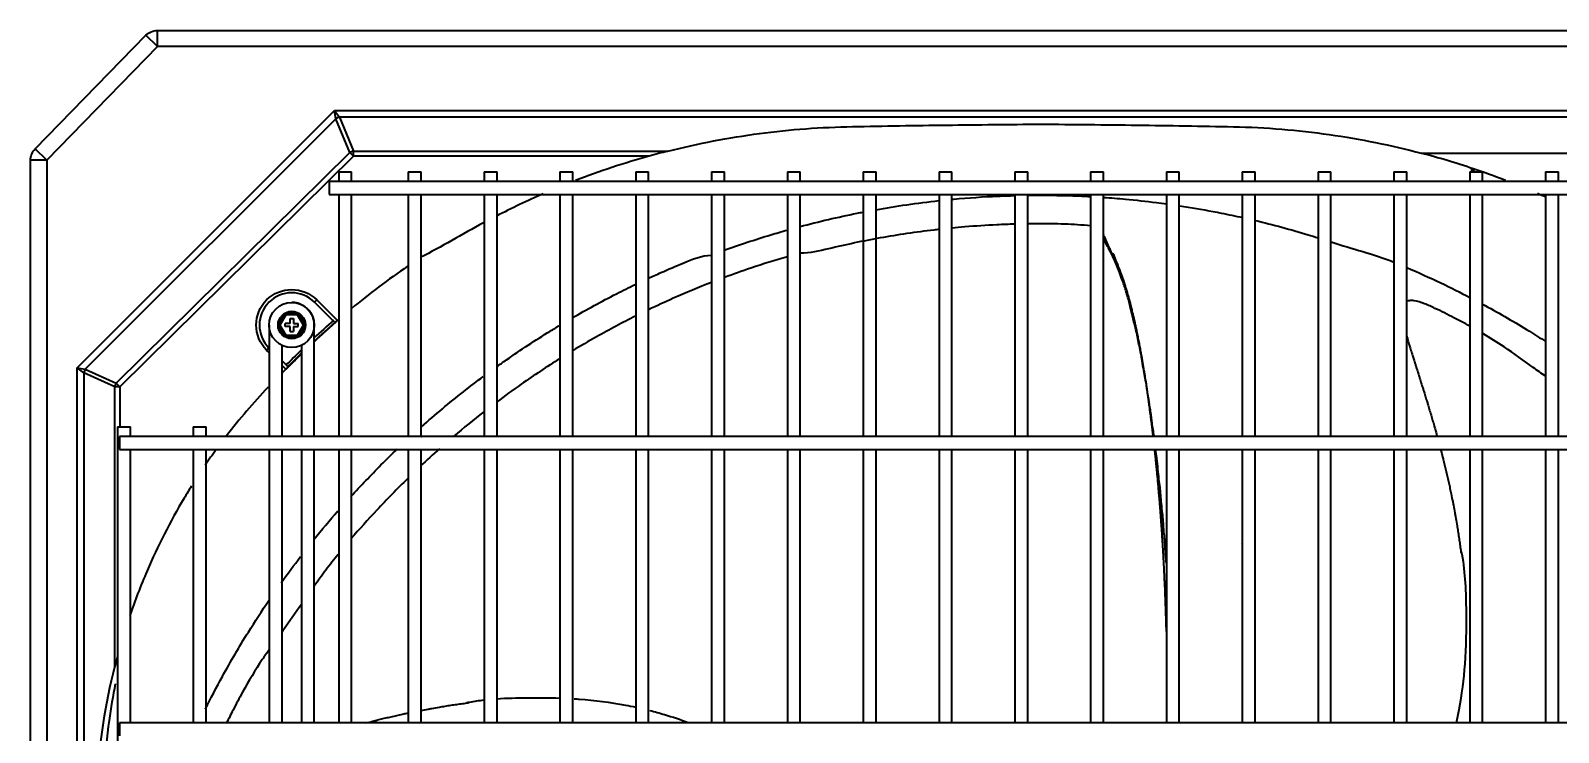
# Model space of a CAD drawing. Extents: x 58467 to 79089, y -33726 to -17391.
# Drawn here: x 72275.3 to 72322.65, y -19275.66 to -19253.9 of the extents above; entities that cross this region are included whole.
import ezdxf

# ---------------------------------------------------------------- set-up
doc = ezdxf.new("R2010")
doc.units = 0
doc.header["$LTSCALE"] = 100
doc.layers.add('+ENTE-ST-DOSEME USTU KONDDRENAJ', color=110, linetype='DOSEMEUSTUKONDENSDRENAJ_LINE', lineweight=40)
doc.linetypes.add('DOSEMEUSTUKONDENSDRENAJ_LINE', pattern='A,300,-40,["CD",Standard,S=15,R=0,X=-35,Y=-7.5],0', length=340)

# ---------------------------------------------------------------- blocks, each defined once
blk = doc.blocks.new('2 KAT SOL')
at = {"color": 3}
for p, q in [((54063.248, -31958.651, -3.539), (54066.679, -31955.13, -3.539)), ((54067.032, -31955.483, -3.539), (54066.679, -31955.13, -3.539)), ((54067.032, -31954.983, -3.539), (54183.081, -31954.983, -3.539)), ((54067.032, -31955.483, -3.539), (54067.032, -31954.983, -3.539)), ((54067.032, -31955.483, -3.539), (54063.601, -31959.004, -3.539)), ((54183.081, -31955.483, -3.539), (54067.032, -31955.483, -3.539)), ((54064.542, -31965.44, -3.539), (54072.523, -31957.462, -3.539)), ((54072.523, -31957.462, -3.539), (54177.681, -31957.462, -3.539)), ((54072.565, -31957.72, -3.539), (54072.523, -31957.462, -3.539)), ((54072.523, -31957.462, -3.539), (54072.675, -31957.674, -3.539)), ((54072.675, -31957.674, -3.539), (54073.109, -31958.722, -3.539)), ((54177.529, -31957.674, -3.539), (54072.675, -31957.674, -3.539)), ((54072.565, -31957.72, -3.539), (54064.799, -31965.482, -3.539)), ((54072.999, -31958.767, -3.539), (54072.565, -31957.72, -3.539)), ((54063.601, -31959.004, -3.539), (54063.248, -31958.651, -3.539)), ((54063.101, -32027.009, -3.539), (54063.101, -31959.004, -3.539)), ((54063.601, -31959.004, -3.539), (54063.101, -31959.004, -3.539)), ((54063.601, -31959.004, -3.539), (54063.601, -32027.009, -3.539)), ((54065.756, -31965.916, -3.539), (54072.999, -31958.767, -3.539)), ((54073.109, -31958.877, -3.539), (54065.866, -31966.026, -3.539)), ((54073.109, -31958.877, -3.539), (54072.999, -31958.767, -3.539)), ((54073.109, -31958.722, -3.539), (54082.856, -31958.722, -3.539)), ((54073.109, -31958.877, -3.539), (54073.109, -31958.722, -3.539)), ((54082.271, -31958.877, -3.539), (54073.109, -31958.877, -3.539)), ((54106.206, -31958.786, -3.539), (54114.576, -31958.786, -3.539)), ((54072.653, -31959.366, -3.539), (54072.653, -31959.666, -3.539)), ((54072.653, -31959.366, -3.539), (54073.053, -31959.366, -3.539)), ((54073.053, -31959.666, -3.539), (54073.053, -31959.366, -3.539)), ((54074.809, -31959.366, -3.539), (54074.809, -31959.666, -3.539)), ((54074.809, -31959.366, -3.539), (54075.209, -31959.366, -3.539)), ((54075.209, -31959.666, -3.539), (54075.209, -31959.366, -3.539)), ((54077.159, -31959.366, -3.539), (54077.159, -31959.666, -3.539)), ((54077.159, -31959.366, -3.539), (54077.559, -31959.366, -3.539)), ((54077.559, -31959.666, -3.539), (54077.559, -31959.366, -3.539)), ((54079.508, -31959.366, -3.539), (54079.508, -31959.666, -3.539)), ((54079.508, -31959.366, -3.539), (54079.908, -31959.366, -3.539)), ((54079.908, -31959.666, -3.539), (54079.908, -31959.366, -3.539)), ((54081.858, -31959.366, -3.539), (54081.858, -31959.666, -3.539)), ((54081.858, -31959.366, -3.539), (54082.258, -31959.366, -3.539)), ((54082.258, -31959.666, -3.539), (54082.258, -31959.366, -3.539)), ((54084.208, -31959.366, -3.539), (54084.208, -31959.666, -3.539)), ((54084.208, -31959.366, -3.539), (54084.608, -31959.366, -3.539)), ((54084.608, -31959.666, -3.539), (54084.608, -31959.366, -3.539)), ((54086.557, -31959.366, -3.539), (54086.557, -31959.666, -3.539)), ((54086.557, -31959.366, -3.539), (54086.957, -31959.366, -3.539)), ((54086.957, -31959.666, -3.539), (54086.957, -31959.366, -3.539)), ((54088.907, -31959.366, -3.539), (54088.907, -31959.666, -3.539)), ((54088.907, -31959.366, -3.539), (54089.307, -31959.366, -3.539)), ((54089.307, -31959.666, -3.539), (54089.307, -31959.366, -3.539)), ((54091.257, -31959.366, -3.539), (54091.257, -31959.666, -3.539)), ((54091.257, -31959.366, -3.539), (54091.657, -31959.366, -3.539)), ((54091.657, -31959.666, -3.539), (54091.657, -31959.366, -3.539)), ((54093.606, -31959.366, -3.539), (54093.606, -31959.666, -3.539)), ((54093.606, -31959.366, -3.539), (54094.006, -31959.366, -3.539)), ((54094.006, -31959.666, -3.539), (54094.006, -31959.366, -3.539)), ((54095.956, -31959.366, -3.539), (54095.956, -31959.666, -3.539)), ((54095.956, -31959.366, -3.539), (54096.356, -31959.366, -3.539)), ((54096.356, -31959.666, -3.539), (54096.356, -31959.366, -3.539)), ((54098.305, -31959.366, -3.539), (54098.305, -31959.666, -3.539)), ((54098.305, -31959.366, -3.539), (54098.705, -31959.366, -3.539)), ((54098.705, -31959.666, -3.539), (54098.705, -31959.366, -3.539)), ((54100.655, -31959.366, -3.539), (54100.655, -31959.666, -3.539)), ((54100.655, -31959.366, -3.539), (54101.055, -31959.366, -3.539)), ((54101.055, -31959.666, -3.539), (54101.055, -31959.366, -3.539)), ((54103.006, -31959.366, -3.539), (54103.006, -31959.666, -3.539)), ((54103.006, -31959.366, -3.539), (54103.406, -31959.366, -3.539)), ((54103.406, -31959.666, -3.539), (54103.406, -31959.366, -3.539)), ((54105.355, -31959.366, -3.539), (54105.355, -31959.666, -3.539)), ((54105.355, -31959.366, -3.539), (54105.755, -31959.366, -3.539)), ((54105.755, -31959.666, -3.539), (54105.755, -31959.366, -3.539)), ((54107.705, -31959.366, -3.539), (54107.705, -31959.666, -3.539)), ((54107.705, -31959.366, -3.539), (54108.105, -31959.366, -3.539)), ((54108.105, -31959.666, -3.539), (54108.105, -31959.366, -3.539)), ((54110.055, -31959.366, -3.539), (54110.055, -31959.666, -3.539)), ((54110.055, -31959.366, -3.539), (54110.455, -31959.366, -3.539)), ((54110.455, -31959.666, -3.539), (54110.455, -31959.366, -3.539)), ((54177.808, -31959.666, -3.539), (54072.353, -31959.666, -3.539)), ((54072.353, -31959.666, -3.539), (54072.353, -31959.866, -3.539)), ((54072.353, -31959.866, -3.539), (54072.353, -31960.066, -3.539)), ((54072.353, -31960.066, -3.539), (54177.808, -31960.066, -3.539)), ((54072.653, -31960.066, -3.539), (54072.653, -31967.571, -3.539)), ((54073.053, -31967.571, -3.539), (54073.053, -31960.066, -3.539)), ((54074.809, -31960.066, -3.539), (54074.809, -31967.571, -3.539)), ((54075.209, -31967.571, -3.539), (54075.209, -31960.066, -3.539)), ((54077.159, -31960.066, -3.539), (54077.159, -31967.571, -3.539)), ((54077.559, -31967.571, -3.539), (54077.559, -31960.066, -3.539)), ((54079.508, -31960.066, -3.539), (54079.508, -31967.571, -3.539)), ((54079.908, -31967.571, -3.539), (54079.908, -31960.066, -3.539)), ((54081.858, -31960.066, -3.539), (54081.858, -31967.571, -3.539)), ((54082.258, -31967.571, -3.539), (54082.258, -31960.066, -3.539)), ((54084.208, -31960.066, -3.539), (54084.208, -31967.571, -3.539)), ((54084.608, -31967.571, -3.539), (54084.608, -31960.066, -3.539)), ((54086.557, -31960.066, -3.539), (54086.557, -31967.571, -3.539)), ((54086.957, -31967.571, -3.539), (54086.957, -31960.066, -3.539)), ((54088.907, -31960.066, -3.539), (54088.907, -31967.571, -3.539)), ((54089.307, -31967.571, -3.539), (54089.307, -31960.066, -3.539)), ((54091.257, -31960.066, -3.539), (54091.257, -31967.571, -3.539)), ((54091.657, -31967.571, -3.539), (54091.657, -31960.066, -3.539)), ((54093.606, -31960.066, -3.539), (54093.606, -31967.571, -3.539)), ((54094.006, -31967.571, -3.539), (54094.006, -31960.066, -3.539)), ((54095.956, -31960.066, -3.539), (54095.956, -31967.571, -3.539)), ((54096.356, -31967.571, -3.539), (54096.356, -31960.066, -3.539)), ((54098.305, -31960.066, -3.539), (54098.305, -31967.571, -3.539)), ((54098.705, -31967.571, -3.539), (54098.705, -31960.066, -3.539)), ((54100.655, -31960.066, -3.539), (54100.655, -31967.571, -3.539)), ((54101.055, -31967.571, -3.539), (54101.055, -31960.066, -3.539)), ((54103.006, -31960.066, -3.539), (54103.006, -31967.571, -3.539)), ((54103.406, -31967.571, -3.539), (54103.406, -31960.066, -3.539)), ((54105.355, -31960.066, -3.539), (54105.355, -31967.571, -3.539)), ((54105.755, -31967.571, -3.539), (54105.755, -31960.066, -3.539)), ((54107.705, -31960.066, -3.539), (54107.705, -31967.571, -3.539)), ((54108.105, -31967.571, -3.539), (54108.105, -31960.066, -3.539)), ((54110.055, -31960.066, -3.539), (54110.055, -31967.571, -3.539)), ((54110.455, -31967.571, -3.539), (54110.455, -31960.066, -3.539)), ((54071.973, -31963.335, -3.539), (54071.903, -31963.406, -3.539)), ((54071.973, -31963.335, -3.539), (54072.611, -31963.972, -3.539)), ((54070.771, -31964.113, -3.539), (54070.983, -31963.745, -3.539)), ((54071.012, -31963.795, -3.539), (54070.829, -31964.113, -3.539)), ((54070.983, -31963.745, -3.539), (54071.408, -31963.745, -3.539)), ((54070.983, -31963.745, -3.539), (54071.012, -31963.795, -3.539)), ((54071.379, -31963.795, -3.539), (54071.012, -31963.795, -3.539)), ((54071.379, -31963.795, -3.539), (54071.408, -31963.745, -3.539)), ((54071.563, -31964.113, -3.539), (54071.379, -31963.795, -3.539)), ((54071.408, -31963.745, -3.539), (54071.621, -31964.113, -3.539)), ((54072.535, -31964.038, -3.539), (54071.903, -31963.406, -3.539)), ((54070.496, -31964.115, -3.539), (54070.496, -31965.506, -3.539)), ((54070.983, -31964.481, -3.539), (54070.771, -31964.113, -3.539)), ((54070.771, -31964.113, -3.539), (54070.829, -31964.113, -3.539)), ((54070.829, -31964.113, -3.539), (54071.012, -31964.431, -3.539)), ((54071.146, -31964.063, -3.539), (54070.996, -31964.063, -3.539)), ((54070.996, -31964.163, -3.539), (54070.996, -31964.063, -3.539)), ((54071.146, -31964.163, -3.539), (54070.996, -31964.163, -3.539)), ((54071.146, -31963.913, -3.539), (54071.246, -31963.913, -3.539)), ((54071.146, -31964.063, -3.539), (54071.146, -31963.913, -3.539)), ((54071.146, -31964.313, -3.539), (54071.146, -31964.163, -3.539)), ((54071.146, -31964.313, -3.539), (54071.246, -31964.313, -3.539)), ((54071.246, -31963.913, -3.539), (54071.246, -31964.063, -3.539)), ((54071.246, -31964.063, -3.539), (54071.396, -31964.063, -3.539)), ((54071.246, -31964.163, -3.539), (54071.246, -31964.313, -3.539)), ((54071.246, -31964.163, -3.539), (54071.396, -31964.163, -3.539)), ((54071.379, -31964.431, -3.539), (54071.563, -31964.113, -3.539)), ((54071.396, -31964.163, -3.539), (54071.396, -31964.063, -3.539)), ((54071.621, -31964.113, -3.539), (54071.408, -31964.481, -3.539)), ((54071.563, -31964.113, -3.539), (54071.621, -31964.113, -3.539)), ((54071.895, -31965.506, -3.539), (54071.895, -31964.129, -3.539)), ((54070.896, -31965.506, -3.539), (54070.896, -31964.745, -3.539)), ((54070.983, -31964.481, -3.539), (54071.012, -31964.431, -3.539)), ((54071.408, -31964.481, -3.539), (54070.983, -31964.481, -3.539)), ((54071.012, -31964.431, -3.539), (54071.379, -31964.431, -3.539)), ((54071.379, -31964.431, -3.539), (54071.408, -31964.481, -3.539)), ((54071.496, -31964.745, -3.539), (54071.496, -31965.506, -3.539)), ((54070.418, -31964.891, -3.539), (54070.489, -31964.82, -3.539)), ((54070.496, -31964.968, -3.539), (54070.418, -31964.891, -3.539)), ((54070.489, -31964.82, -3.539), (54070.496, -31964.827, -3.539)), ((54070.896, -31965.227, -3.539), (54071.081, -31965.412, -3.539)), ((54071.496, -31965.283, -3.539), (54071.496, -31966.746, -3.539)), ((54071.895, -31966.746, -3.539), (54071.895, -31965.283, -3.539)), ((54064.542, -32014.495, -3.539), (54064.542, -31965.44, -3.539)), ((54064.542, -31965.44, -3.539), (54064.799, -31965.482, -3.539)), ((54064.754, -31965.592, -3.539), (54064.542, -31965.44, -3.539)), ((54065.711, -31966.026, -3.539), (54064.754, -31965.592, -3.539)), ((54064.754, -31965.592, -3.539), (54064.754, -32014.343, -3.539)), ((54064.799, -31965.482, -3.539), (54065.756, -31965.916, -3.539)), ((54070.496, -31965.506, -3.539), (54070.496, -31965.788, -3.539)), ((54071.011, -31965.484, -3.539), (54070.896, -31965.368, -3.539)), ((54070.896, -31965.788, -3.539), (54070.896, -31965.506, -3.539)), ((54065.711, -31974.706, -3.539), (54065.711, -31966.026, -3.539)), ((54065.866, -31966.026, -3.539), (54065.711, -31966.026, -3.539)), ((54065.866, -31966.026, -3.539), (54065.756, -31965.916, -3.539)), ((54065.866, -31966.026, -3.539), (54065.866, -31967.271, -3.539)), ((54070.496, -31965.788, -3.539), (54070.496, -31966.154, -3.539)), ((54070.496, -31965.788, -3.539), (54070.496, -31965.788, -3.539)), ((54070.496, -31966.154, -3.539), (54070.496, -31966.437, -3.539)), ((54070.896, -31966.154, -3.539), (54070.896, -31965.788, -3.539)), ((54070.896, -31965.788, -3.539), (54070.896, -31965.788, -3.539)), ((54070.896, -31965.788, -3.539), (54070.896, -31965.788, -3.539)), ((54070.896, -31966.437, -3.539), (54070.896, -31966.154, -3.539)), ((54070.496, -31966.437, -3.539), (54070.496, -31967.571, -3.539)), ((54070.896, -31967.571, -3.539), (54070.896, -31966.437, -3.539)), ((54071.496, -31966.437, -3.539), (54071.496, -31967.571, -3.539)), ((54071.895, -31967.571, -3.539), (54071.895, -31966.437, -3.539)), ((54065.797, -31967.271, -3.539), (54065.797, -32012.664, -3.539)), ((54065.797, -31967.271, -3.539), (54066.197, -31967.271, -3.539)), ((54184.216, -31967.571, -3.539), (54065.854, -31967.571, -3.539)), ((54065.854, -31967.571, -3.539), (54065.854, -31967.771, -3.539)), ((54066.197, -31967.571, -3.539), (54066.197, -31967.271, -3.539)), ((54068.146, -31967.271, -3.539), (54068.146, -31967.571, -3.539)), ((54068.146, -31967.271, -3.539), (54068.546, -31967.271, -3.539)), ((54068.546, -31967.571, -3.539), (54068.546, -31967.271, -3.539)), ((54075.209, -31967.564, -3.539), (54075.22, -31967.571, -3.539)), ((54065.854, -31967.771, -3.539), (54065.854, -31967.971, -3.539)), ((54065.854, -31967.971, -3.539), (54184.216, -31967.971, -3.539)), ((54066.197, -31976.45, -3.539), (54066.197, -31967.971, -3.539)), ((54068.146, -31967.971, -3.539), (54068.146, -31976.45, -3.539)), ((54068.546, -31976.45, -3.539), (54068.546, -31967.971, -3.539)), ((54070.496, -31967.971, -3.539), (54070.496, -31976.45, -3.539)), ((54070.896, -31976.45, -3.539), (54070.896, -31967.971, -3.539)), ((54071.496, -31967.971, -3.539), (54071.495, -31976.449, -3.539)), ((54071.895, -31976.449, -3.539), (54071.895, -31967.971, -3.539)), ((54072.653, -31967.971, -3.539), (54072.653, -31976.45, -3.539)), ((54073.053, -31976.45, -3.539), (54073.053, -31967.971, -3.539)), ((54074.809, -31967.971, -3.539), (54074.809, -31976.45, -3.539)), ((54075.209, -31976.45, -3.539), (54075.209, -31967.971, -3.539)), ((54077.159, -31967.971, -3.539), (54077.159, -31976.45, -3.539)), ((54077.559, -31976.45, -3.539), (54077.559, -31967.971, -3.539)), ((54079.508, -31967.971, -3.539), (54079.508, -31976.45, -3.539)), ((54079.908, -31976.45, -3.539), (54079.908, -31967.971, -3.539)), ((54081.858, -31967.971, -3.539), (54081.858, -31976.45, -3.539)), ((54082.258, -31976.45, -3.539), (54082.258, -31967.971, -3.539)), ((54084.208, -31967.971, -3.539), (54084.208, -31976.45, -3.539)), ((54084.608, -31976.45, -3.539), (54084.608, -31967.971, -3.539)), ((54086.557, -31967.971, -3.539), (54086.557, -31976.45, -3.539)), ((54086.957, -31976.45, -3.539), (54086.957, -31967.971, -3.539)), ((54088.907, -31967.971, -3.539), (54088.907, -31976.45, -3.539)), ((54089.307, -31976.45, -3.539), (54089.307, -31967.971, -3.539)), ((54091.257, -31967.971, -3.539), (54091.257, -31976.45, -3.539)), ((54091.657, -31976.45, -3.539), (54091.657, -31967.971, -3.539)), ((54093.606, -31967.971, -3.539), (54093.606, -31976.45, -3.539)), ((54094.006, -31976.45, -3.539), (54094.006, -31967.971, -3.539)), ((54095.956, -31967.971, -3.539), (54095.956, -31976.45, -3.539)), ((54096.356, -31976.45, -3.539), (54096.356, -31967.971, -3.539)), ((54098.305, -31967.971, -3.539), (54098.305, -31976.45, -3.539)), ((54098.705, -31976.45, -3.539), (54098.705, -31967.971, -3.539)), ((54100.655, -31967.971, -3.539), (54100.655, -31976.45, -3.539)), ((54101.055, -31976.45, -3.539), (54101.055, -31967.971, -3.539)), ((54103.006, -31967.971, -3.539), (54103.006, -31976.45, -3.539)), ((54103.406, -31976.45, -3.539), (54103.406, -31967.971, -3.539)), ((54105.355, -31967.971, -3.539), (54105.355, -31976.45, -3.539)), ((54105.755, -31976.45, -3.539), (54105.755, -31967.971, -3.539)), ((54107.705, -31967.971, -3.539), (54107.705, -31976.45, -3.539)), ((54108.105, -31976.45, -3.539), (54108.105, -31967.971, -3.539)), ((54110.055, -31967.971, -3.539), (54110.055, -31976.45, -3.539)), ((54110.455, -31976.45, -3.539), (54110.455, -31967.971, -3.539)), ((54100.655, -31970.882, -3.539), (54100.643, -31970.903, -3.539)), ((54184.216, -31976.45, -3.539), (54065.854, -31976.45, -3.539)), ((54065.854, -31976.45, -3.539), (54065.854, -31976.65, -3.539)), ((54065.854, -31976.65, -3.539), (54065.854, -31976.849, -3.539))]:
    blk.add_line(p, q, dxfattribs=at)
for radius in [0.7, 0.425, 0.425]:
    blk.add_circle((54071.196, -31964.113, -3.539), radius, dxfattribs=at)
at = {"color": 3, "extrusion": (0, 0, -1)}
for centre, radius, start, end in [((-54067.032, -31955.483, 3.539), 0.5, 45, 90), ((-54063.601, -31959.004, 3.539), 0.5, 0, 45), ((-54071.196, -31964.113, 3.539), 1.1, 315, 135)]:
    blk.add_arc(centre, radius, start, end, dxfattribs=at)
at = {"color": 3}
blk.add_arc((54071.196, -31964.113, -3.539), 1, 45, 225, dxfattribs=at)
for centre, major_axis in [((54072.675, -31957.83, -3.539), (0.203, 0.084)), ((54073.109, -31958.877, -3.539), (0.203, 0.084)), ((54064.909, -31965.592, -3.539), (0.084, 0.203)), ((54065.866, -31966.026, -3.539), (0.084, 0.203))]:
    blk.add_ellipse(centre, major_axis=major_axis, ratio=0.678598, start_param=1.296782, end_param=1.844811, dxfattribs=at)
for points, knots in [([(54082.856, -31958.722, -3.539), (54083.793, -31958.485, -3.539), (54084.738, -31958.303, -3.539), (54086.169, -31958.112, -3.539), (54086.648, -31958.062, -3.539), (54087.61, -31957.991, -3.539), (54088.094, -31957.972, -3.539), (54089.548, -31957.939, -3.539), (54090.52, -31957.927, -3.539), (54092.462, -31957.902, -3.539), (54093.434, -31957.893, -3.539), (54094.406, -31957.887, -3.539)], [0, 0, 0, 0, 0.25, 0.25, 0.375, 0.375, 0.5, 0.5, 0.75, 0.75, 1, 1, 1, 1]), ([(54094.406, -31957.887, -3.539), (54095.403, -31957.893, -3.539), (54096.4, -31957.903, -3.539), (54097.896, -31957.922, -3.539), (54098.394, -31957.929, -3.539), (54099.391, -31957.946, -3.539), (54099.889, -31957.953, -3.539), (54100.886, -31957.977, -3.539), (54101.385, -31958.001, -3.539), (54102.375, -31958.082, -3.539), (54102.864, -31958.138, -3.539), (54104.319, -31958.346, -3.539), (54105.271, -31958.54, -3.539), (54106.206, -31958.786, -3.539)], [0, 0, 0, 0, 0.25, 0.25, 0.375, 0.375, 0.5, 0.5, 0.625, 0.625, 0.75, 0.75, 1, 1, 1, 1]), ([(54089.303, -31960.537, -3.539), (54089.619, -31960.48, -3.539), (54090.269, -31960.375, -3.539), (54090.921, -31960.293, -3.539), (54091.255, -31960.257, -3.539)], [0, 0, 0, 0, 0.489245, 1, 1, 1, 1]), ([(54091.656, -31960.216, -3.539), (54091.676, -31960.214, -3.539), (54092.153, -31960.169, -3.539), (54092.803, -31960.123, -3.539), (54093.434, -31960.104, -3.539), (54093.606, -31960.1, -3.539)], [0, 0, 0, 0, 0.030504, 0.735974, 1, 1, 1, 1]), ([(54094.376, -31960.087, -3.539), (54094.66, -31960.09, -3.539), (54095.187, -31960.094, -3.539), (54095.714, -31960.117, -3.539), (54095.958, -31960.131, -3.539)], [0, 0, 0, 0, 0.537477, 1, 1, 1, 1]), ([(54096.358, -31960.156, -3.539), (54096.584, -31960.171, -3.539), (54097.13, -31960.215, -3.539), (54097.781, -31960.286, -3.539), (54098.205, -31960.342, -3.539), (54098.31, -31960.357, -3.539)], [0, 0, 0, 0, 0.346789, 0.837259, 1, 1, 1, 1]), ([(54098.711, -31960.415, -3.539), (54098.802, -31960.429, -3.539), (54099.234, -31960.496, -3.539), (54099.885, -31960.614, -3.539), (54100.442, -31960.731, -3.539), (54100.661, -31960.78, -3.539)], [0, 0, 0, 0, 0.138987, 0.661876, 1, 1, 1, 1]), ([(54086.949, -31961.059, -3.539), (54087.534, -31960.904, -3.539), (54088.186, -31960.752, -3.539), (54088.842, -31960.623, -3.539), (54088.905, -31960.611, -3.539)], [0, 0, 0, 0, 0.904429, 1, 1, 1, 1]), ([(54093.604, -31960.986, -3.539), (54093.42, -31960.991, -3.539), (54092.901, -31961.01, -3.539), (54092.253, -31961.053, -3.539), (54091.789, -31961.095, -3.539), (54091.656, -31961.108, -3.539)], [0, 0, 0, 0, 0.282463, 0.794994, 1, 1, 1, 1]), ([(54095.955, -31961.039, -3.539), (54095.687, -31961.014, -3.539), (54095.13, -31960.976, -3.539), (54094.484, -31960.973, -3.539), (54094.102, -31960.977, -3.539), (54094.005, -31960.978, -3.539)], [0, 0, 0, 0, 0.406262, 0.849224, 1, 1, 1, 1]), ([(54101.063, -31960.873, -3.539), (54101.611, -31961.003, -3.539), (54102.261, -31961.178, -3.539), (54102.905, -31961.376, -3.539), (54103.009, -31961.408, -3.539)], [0, 0, 0, 0, 0.838104, 1, 1, 1, 1]), ([(54084.596, -31961.795, -3.539), (54085.073, -31961.623, -3.539), (54085.723, -31961.408, -3.539), (54086.38, -31961.217, -3.539), (54086.551, -31961.169, -3.539)], [0, 0, 0, 0, 0.74118, 1, 1, 1, 1]), ([(54091.256, -31961.149, -3.539), (54091.203, -31961.155, -3.539), (54090.595, -31961.225, -3.539), (54089.456, -31961.394, -3.539), (54088.077, -31961.682, -3.539), (54087.251, -31961.895, -3.539), (54086.958, -31961.881, -3.539)], [0, 0, 0, 0, 0.037241, 0.424432, 0.796492, 1, 1, 1, 1]), ([(54097.924, -31967.572, -3.539), (54097.922, -31967.553, -3.539), (54097.901, -31967.393, -3.539), (54097.861, -31967.19, -3.539), (54097.834, -31966.927, -3.539), (54097.801, -31966.677, -3.539), (54097.755, -31966.414, -3.539), (54097.72, -31966.191, -3.539), (54097.694, -31966.005, -3.539), (54097.668, -31965.838, -3.539), (54097.62, -31965.635, -3.539), (54097.586, -31965.423, -3.539), (54097.557, -31965.228, -3.539), (54097.523, -31965.029, -3.539), (54097.461, -31964.74, -3.539), (54097.417, -31964.507, -3.539), (54097.34, -31964.157, -3.539), (54097.276, -31963.952, -3.539), (54097.225, -31963.716, -3.539), (54097.186, -31963.535, -3.539), (54097.139, -31963.353, -3.539), (54097.095, -31963.207, -3.539), (54097.067, -31963.111, -3.539), (54097.04, -31963.021, -3.539), (54096.999, -31962.898, -3.539), (54096.939, -31962.717, -3.539), (54096.818, -31962.377, -3.539), (54096.666, -31962.003, -3.539), (54096.51, -31961.739, -3.539), (54096.421, -31961.56, -3.539), (54096.373, -31961.461, -3.539), (54096.358, -31961.422, -3.539), (54096.355, -31961.413, -3.539)], [0, 0, 0, 0, 0.008371, 0.069424, 0.094367, 0.121283, 0.179384, 0.232883, 0.253705, 0.270958, 0.305551, 0.345961, 0.367488, 0.389621, 0.435291, 0.515912, 0.532189, 0.589294, 0.613481, 0.639638, 0.667776, 0.697453, 0.714276, 0.72148, 0.744733, 0.767084, 0.80554, 0.900316, 0.940461, 0.976172, 0.994503, 1, 1, 1, 1]), ([(54097.898, -31967.571, -3.539), (54097.895, -31967.541, -3.539), (54097.884, -31967.45, -3.539), (54097.869, -31967.33, -3.539), (54097.851, -31967.178, -3.539), (54097.834, -31967.042, -3.539), (54097.814, -31966.889, -3.539), (54097.796, -31966.752, -3.539), (54097.778, -31966.618, -3.539), (54097.758, -31966.47, -3.539), (54097.739, -31966.338, -3.539), (54097.718, -31966.192, -3.539), (54097.701, -31966.076, -3.539), (54097.679, -31965.932, -3.539), (54097.659, -31965.802, -3.539), (54097.637, -31965.658, -3.539), (54097.616, -31965.529, -3.539), (54097.594, -31965.4, -3.539), (54097.573, -31965.27, -3.539), (54097.55, -31965.141, -3.539), (54097.53, -31965.028, -3.539), (54097.507, -31964.902, -3.539), (54097.487, -31964.791, -3.539), (54097.461, -31964.655, -3.539), (54097.439, -31964.546, -3.539), (54097.412, -31964.41, -3.539), (54097.39, -31964.303, -3.539), (54097.365, -31964.183, -3.539), (54097.341, -31964.076, -3.539), (54097.315, -31963.957, -3.539), (54097.287, -31963.839, -3.539), (54097.262, -31963.733, -3.539), (54097.236, -31963.628, -3.539), (54097.21, -31963.524, -3.539), (54097.183, -31963.421, -3.539), (54097.156, -31963.32, -3.539), (54097.128, -31963.219, -3.539), (54097.099, -31963.121, -3.539), (54097.071, -31963.025, -3.539), (54097.041, -31962.927, -3.539), (54097.01, -31962.831, -3.539), (54096.982, -31962.747, -3.539), (54096.955, -31962.665, -3.539), (54096.922, -31962.572, -3.539), (54096.889, -31962.48, -3.539), (54096.86, -31962.401, -3.539), (54096.83, -31962.323, -3.539), (54096.8, -31962.247, -3.539), (54096.766, -31962.161, -3.539), (54096.736, -31962.086, -3.539), (54096.706, -31962.014, -3.539), (54096.681, -31961.953, -3.539), (54096.655, -31961.893, -3.539), (54096.626, -31961.919, -3.539), (54096.598, -31961.852, -3.539), (54096.57, -31961.787, -3.539), (54096.547, -31961.735, -3.539), (54096.523, -31961.68, -3.539), (54096.503, -31961.634, -3.539), (54096.48, -31961.581, -3.539), (54096.462, -31961.54, -3.539), (54096.442, -31961.492, -3.539), (54096.423, -31961.451, -3.539), (54096.408, -31961.416, -3.539), (54096.392, -31961.378, -3.539), (54096.385, -31961.363, -3.539), (54096.383, -31961.358, -3.539)], [0, 0, 0, 0, 0.011806, 0.035618, 0.047525, 0.071337, 0.089197, 0.107056, 0.124916, 0.142775, 0.166588, 0.178494, 0.202307, 0.214213, 0.238026, 0.255886, 0.273745, 0.291605, 0.309464, 0.327324, 0.345183, 0.357089, 0.380902, 0.392808, 0.416621, 0.428527, 0.45234, 0.464246, 0.482106, 0.499965, 0.517825, 0.535684, 0.547591, 0.56545, 0.58331, 0.595216, 0.613075, 0.630935, 0.642841, 0.660701, 0.67856, 0.690467, 0.702373, 0.720232, 0.738092, 0.749998, 0.761905, 0.779764, 0.79167, 0.80953, 0.821436, 0.833343, 0.845249, 0.857155, 0.875015, 0.886921, 0.898827, 0.910734, 0.92264, 0.934546, 0.946453, 0.958359, 0.970265, 0.982172, 0.994078, 1, 1, 1, 1]), ([(54082.244, -31962.667, -3.539), (54082.375, -31962.606, -3.539), (54082.735, -31962.443, -3.539), (54083.383, -31962.164, -3.539), (54083.906, -31961.958, -3.539), (54084.197, -31961.942, -3.539)], [0, 0, 0, 0, 0.204884, 0.559596, 1, 1, 1, 1]), ([(54074.801, -31962.279, -3.539), (54074.797, -31962.282, -3.539), (54074.793, -31962.285, -3.539), (54074.186, -31962.703, -3.539), (54073.603, -31963.143, -3.539), (54073.039, -31963.61, -3.539)], [0, 0, 0, 0, 0.006395, 0.006395, 1, 1, 1, 1]), ([(54086.558, -31961.994, -3.539), (54086.181, -31962.104, -3.539), (54085.531, -31962.307, -3.539), (54084.88, -31962.538, -3.539), (54084.607, -31962.64, -3.539)], [0, 0, 0, 0, 0.58019, 1, 1, 1, 1]), ([(54105.761, -31962.333, -3.539), (54106.113, -31962.484, -3.539), (54106.768, -31962.781, -3.539), (54107.412, -31963.102, -3.539), (54107.711, -31963.257, -3.539)], [0, 0, 0, 0, 0.53182, 1, 1, 1, 1]), ([(54079.892, -31963.89, -3.539), (54080.117, -31963.76, -3.539), (54080.569, -31963.506, -3.539), (54081.22, -31963.162, -3.539), (54081.648, -31962.95, -3.539), (54081.844, -31962.856, -3.539)], [0, 0, 0, 0, 0.352089, 0.704456, 1, 1, 1, 1]), ([(54084.207, -31962.792, -3.539), (54083.812, -31962.946, -3.539), (54083.16, -31963.217, -3.539), (54082.51, -31963.516, -3.539), (54082.255, -31963.639, -3.539)], [0, 0, 0, 0, 0.605591, 1, 1, 1, 1]), ([(54107.706, -31964.146, -3.539), (54107.543, -31964.058, -3.539), (54107.188, -31963.872, -3.539), (54106.725, -31963.639, -3.539), (54106.313, -31963.449, -3.539), (54106.042, -31963.36, -3.539), (54105.849, -31963.352, -3.539), (54105.78, -31963.367, -3.539), (54105.754, -31963.377, -3.539)], [0, 0, 0, 0, 0.264162, 0.571071, 0.733206, 0.891725, 0.957075, 1, 1, 1, 1]), ([(54071.895, -31964.113, -3.539), (54071.895, -31964.051, -3.539), (54071.881, -31963.939, -3.539), (54071.805, -31963.744, -3.539), (54071.662, -31963.572, -3.539), (54071.475, -31963.462, -3.539), (54071.321, -31963.42, -3.539), (54071.234, -31963.413, -3.539), (54071.199, -31963.414, -3.539)], [0, 0, 0, 0, 0.164287, 0.313707, 0.566616, 0.76053, 0.902583, 1, 1, 1, 1]), ([(54081.854, -31963.836, -3.539), (54081.448, -31964.038, -3.539), (54080.795, -31964.385, -3.539), (54080.147, -31964.762, -3.539), (54079.902, -31964.911, -3.539)], [0, 0, 0, 0, 0.619127, 1, 1, 1, 1]), ([(54108.108, -31963.468, -3.539), (54108.134, -31963.482, -3.539), (54108.623, -31963.748, -3.539), (54109.279, -31964.128, -3.539), (54109.895, -31964.518, -3.539), (54110.064, -31964.627, -3.539)], [0, 0, 0, 0, 0.038243, 0.734735, 1, 1, 1, 1]), ([(54077.541, -31965.411, -3.539), (54077.643, -31965.338, -3.539), (54077.966, -31965.108, -3.539), (54078.517, -31964.735, -3.539), (54079.068, -31964.384, -3.539), (54079.394, -31964.186, -3.539), (54079.491, -31964.127, -3.539)], [0, 0, 0, 0, 0.160934, 0.509713, 0.854631, 1, 1, 1, 1]), ([(54105.75, -31964.448, -3.539), (54105.755, -31964.466, -3.539), (54105.771, -31964.521, -3.539), (54105.795, -31964.604, -3.539), (54105.826, -31964.711, -3.539), (54105.855, -31964.806, -3.539), (54105.884, -31964.903, -3.539), (54105.915, -31965.002, -3.539), (54105.951, -31965.117, -3.539), (54105.988, -31965.235, -3.539), (54106.021, -31965.34, -3.539), (54106.055, -31965.446, -3.539), (54106.094, -31965.569, -3.539), (54106.134, -31965.695, -3.539), (54106.173, -31965.818, -3.539), (54106.213, -31965.946, -3.539), (54106.254, -31966.076, -3.539), (54106.296, -31966.208, -3.539), (54106.337, -31966.343, -3.539), (54106.379, -31966.479, -3.539), (54106.421, -31966.617, -3.539), (54106.463, -31966.755, -3.539), (54106.509, -31966.911, -3.539), (54106.555, -31967.068, -3.539), (54106.596, -31967.209, -3.539), (54106.641, -31967.368, -3.539), (54106.673, -31967.483, -3.539), (54106.695, -31967.562, -3.539), (54106.697, -31967.57, -3.539)], [0, 0, 0, 0, 0.021221, 0.066801, 0.097188, 0.142768, 0.173155, 0.203541, 0.249122, 0.294702, 0.325088, 0.355475, 0.401055, 0.446635, 0.477022, 0.522602, 0.568182, 0.598569, 0.644149, 0.689729, 0.720116, 0.765696, 0.811276, 0.856856, 0.902436, 0.932823, 0.993597, 1, 1, 1, 1]), ([(54110.059, -31965.703, -3.539), (54109.93, -31965.612, -3.539), (54109.503, -31965.311, -3.539), (54108.872, -31964.839, -3.539), (54108.337, -31964.507, -3.539), (54108.111, -31964.375, -3.539)], [0, 0, 0, 0, 0.202389, 0.669659, 1, 1, 1, 1]), ([(54079.501, -31965.157, -3.539), (54079.101, -31965.408, -3.539), (54078.445, -31965.842, -3.539), (54077.799, -31966.31, -3.539), (54077.547, -31966.5, -3.539)], [0, 0, 0, 0, 0.605389, 1, 1, 1, 1]), ([(54075.187, -31967.294, -3.539), (54075.198, -31967.284, -3.539), (54075.421, -31967.086, -3.539), (54075.859, -31966.709, -3.539), (54076.498, -31966.191, -3.539), (54076.925, -31965.864, -3.539), (54077.132, -31965.71, -3.539)], [0, 0, 0, 0, 0.017533, 0.356451, 0.69177, 1, 1, 1, 1]), ([(54098.306, -31973.612, -3.539), (54098.305, -31973.593, -3.539), (54098.304, -31973.541, -3.539), (54098.301, -31973.421, -3.539), (54098.297, -31973.27, -3.539), (54098.292, -31973.104, -3.539), (54098.287, -31972.957, -3.539), (54098.282, -31972.809, -3.539), (54098.277, -31972.646, -3.539), (54098.271, -31972.498, -3.539), (54098.265, -31972.335, -3.539), (54098.258, -31972.186, -3.539), (54098.251, -31972.02, -3.539), (54098.244, -31971.869, -3.539), (54098.237, -31971.719, -3.539), (54098.228, -31971.553, -3.539), (54098.221, -31971.407, -3.539), (54098.212, -31971.245, -3.539), (54098.203, -31971.1, -3.539), (54098.194, -31970.939, -3.539), (54098.184, -31970.778, -3.539), (54098.174, -31970.632, -3.539), (54098.163, -31970.471, -3.539), (54098.153, -31970.324, -3.539), (54098.141, -31970.159, -3.539), (54098.131, -31970.013, -3.539), (54098.12, -31969.868, -3.539), (54098.107, -31969.709, -3.539), (54098.094, -31969.551, -3.539), (54098.081, -31969.394, -3.539), (54098.067, -31969.237, -3.539), (54098.055, -31969.095, -3.539), (54098.041, -31968.938, -3.539), (54098.027, -31968.797, -3.539), (54098.012, -31968.638, -3.539), (54097.998, -31968.495, -3.539), (54097.984, -31968.353, -3.539), (54097.968, -31968.197, -3.539), (54097.954, -31968.071, -3.539), (54097.945, -31967.991, -3.539), (54097.943, -31967.972, -3.539)], [0, 0, 0, 0, 0.009218, 0.026414, 0.060805, 0.086598, 0.112391, 0.138185, 0.163978, 0.198369, 0.215565, 0.249956, 0.275749, 0.301542, 0.327336, 0.353129, 0.38752, 0.404715, 0.439106, 0.4649, 0.490693, 0.525084, 0.54228, 0.576671, 0.602464, 0.628257, 0.65405, 0.679844, 0.714235, 0.740028, 0.765821, 0.800212, 0.817408, 0.851799, 0.877592, 0.903386, 0.929179, 0.954972, 0.989363, 1, 1, 1, 1]), ([(54098.305, -31971.496, -3.539), (54098.3, -31971.439, -3.539), (54098.286, -31971.292, -3.539), (54098.274, -31971.122, -3.539), (54098.267, -31970.948, -3.539), (54098.259, -31970.785, -3.539), (54098.231, -31970.574, -3.539), (54098.216, -31970.342, -3.539), (54098.203, -31970.124, -3.539), (54098.18, -31969.894, -3.539), (54098.151, -31969.655, -3.539), (54098.132, -31969.442, -3.539), (54098.12, -31969.262, -3.539), (54098.104, -31969.091, -3.539), (54098.068, -31968.874, -3.539), (54098.049, -31968.619, -3.539), (54098.026, -31968.391, -3.539), (54097.999, -31968.184, -3.539), (54097.98, -31968.052, -3.539), (54097.969, -31967.97, -3.539)], [0, 0, 0, 0, 0.05251, 0.142079, 0.177348, 0.206327, 0.265132, 0.339751, 0.382815, 0.429016, 0.527009, 0.615313, 0.649401, 0.678603, 0.742262, 0.822382, 0.868126, 0.917465, 1, 1, 1, 1]), ([(54106.805, -31967.971, -3.539), (54106.806, -31967.975, -3.539), (54106.826, -31968.052, -3.539), (54106.856, -31968.166, -3.539), (54106.898, -31968.334, -3.539), (54106.935, -31968.486, -3.539), (54106.977, -31968.658, -3.539), (54107.017, -31968.832, -3.539), (54107.056, -31969.005, -3.539), (54107.094, -31969.177, -3.539), (54107.135, -31969.37, -3.539), (54107.17, -31969.543, -3.539), (54107.208, -31969.736, -3.539), (54107.237, -31969.892, -3.539), (54107.272, -31970.086, -3.539), (54107.303, -31970.262, -3.539), (54107.335, -31970.459, -3.539), (54107.363, -31970.639, -3.539), (54107.389, -31970.82, -3.539), (54107.414, -31971.003, -3.539), (54107.43, -31971.124, -3.539), (54107.438, -31971.184, -3.539)], [0, 0, 0, 0, 0.003613, 0.076073, 0.112302, 0.166647, 0.220991, 0.275335, 0.32968, 0.384024, 0.438368, 0.510827, 0.547057, 0.619516, 0.655746, 0.728205, 0.782549, 0.836893, 0.891238, 0.945582, 1, 1, 1, 1]), ([(54074.79, -31968.871, -3.539), (54074.466, -31969.189, -3.539), (54073.87, -31969.799, -3.539), (54073.292, -31970.44, -3.539), (54073.031, -31970.746, -3.539)], [0, 0, 0, 0, 0.536431, 1, 1, 1, 1]), ([(54068.088, -31969.11, -3.539), (54068.011, -31969.233, -3.539), (54067.935, -31969.357, -3.539), (54067.432, -31970.203, -3.539), (54067.045, -31970.961, -3.539), (54066.516, -31972.192, -3.539), (54066.338, -31972.653, -3.539), (54066.178, -31973.122, -3.539)], [0, 0, 0, 0, 0.098577, 0.098577, 0.666537, 0.666537, 1, 1, 1, 1]), ([(54072.635, -31971.223, -3.539), (54072.505, -31971.385, -3.539), (54072.252, -31971.708, -3.539), (54072.009, -31972.042, -3.539), (54071.891, -31972.207, -3.539)], [0, 0, 0, 0, 0.50822, 1, 1, 1, 1]), ([(54107.444, -31971.132, -3.539), (54107.45, -31971.162, -3.539), (54107.568, -31971.775, -3.539), (54107.604, -31972.945, -3.539), (54107.586, -31974.558, -3.539), (54107.436, -31975.71, -3.539), (54107.312, -31976.317, -3.539), (54107.282, -31976.452, -3.539)], [0, 0, 0, 0, 0.017033, 0.353101, 0.655124, 0.923021, 1, 1, 1, 1]), ([(54068.52, -31976.02, -3.539), (54068.69, -31975.679, -3.539), (54069.112, -31974.871, -3.539), (54069.767, -31973.747, -3.539), (54070.269, -31972.974, -3.539), (54070.487, -31972.653, -3.539)], [0, 0, 0, 0, 0.29252, 0.701104, 1, 1, 1, 1]), ([(54071.495, -31972.772, -3.539), (54071.306, -31973.044, -3.539), (54071.108, -31973.329, -3.539), (54070.904, -31973.613, -3.539), (54070.896, -31973.624, -3.539)], [0, 0, 0, 0, 0.95904, 1, 1, 1, 1]), ([(54070.493, -31974.183, -3.539), (54070.421, -31974.283, -3.539), (54070.126, -31974.707, -3.539), (54069.754, -31975.33, -3.539), (54069.406, -31975.994, -3.539), (54069.244, -31976.312, -3.539), (54069.178, -31976.447, -3.539)], [0, 0, 0, 0, 0.141815, 0.593329, 0.830923, 1, 1, 1, 1]), ([(54064.966, -31988.984, -3.539), (54064.966, -31986.586, -3.539), (54065.009, -31984.19, -3.539), (54065.119, -31981.197, -3.539), (54065.144, -31980.599, -3.539), (54065.199, -31979.405, -3.539), (54065.135, -31978.807, -3.539), (54065.246, -31977.021, -3.539), (54065.425, -31975.852, -3.539), (54065.711, -31974.706, -3.539)], [0, 0, 0, 0, 0.5, 0.5, 0.625, 0.625, 0.75, 0.75, 1, 1, 1, 1]), ([(54065.727, -31975.239, -3.539), (54065.652, -31975.612, -3.539), (54065.588, -31975.989, -3.539), (54065.463, -31976.883, -3.539), (54065.412, -31977.403, -3.539), (54065.353, -31978.444, -3.539), (54065.337, -31978.965, -3.539), (54065.277, -31980.527, -3.539), (54065.243, -31981.569, -3.539), (54065.163, -31984.695, -3.539), (54065.135, -31986.779, -3.539), (54065.135, -31988.864, -3.539)], [0, 0, 0, 0, 0.084354, 0.084354, 0.19881, 0.19881, 0.313265, 0.313265, 0.542177, 0.542177, 1, 1, 1, 1]), ([(54077.553, -31975.699, -3.539), (54077.867, -31975.677, -3.539), (54078.52, -31975.664, -3.539), (54079.172, -31975.667, -3.539), (54079.509, -31975.678, -3.539)], [0, 0, 0, 0, 0.483114, 1, 1, 1, 1]), ([(54079.951, -31975.699, -3.539), (54080.005, -31975.702, -3.539), (54080.535, -31975.739, -3.539), (54081.174, -31975.822, -3.539), (54081.753, -31975.938, -3.539), (54081.86, -31975.961, -3.539)], [0, 0, 0, 0, 0.083564, 0.830141, 1, 1, 1, 1]), ([(54073.492, -31976.449, -3.539), (54073.56, -31976.431, -3.539), (54073.665, -31976.404, -3.539), (54073.827, -31976.363, -3.539), (54073.978, -31976.326, -3.539), (54074.151, -31976.285, -3.539), (54074.324, -31976.244, -3.539), (54074.497, -31976.205, -3.539), (54074.657, -31976.17, -3.539), (54074.76, -31976.148, -3.539), (54074.805, -31976.139, -3.539)], [0, 0, 0, 0, 0.15983, 0.246701, 0.377006, 0.507312, 0.637617, 0.767923, 0.898228, 1, 1, 1, 1]), ([(54075.206, -31976.058, -3.539), (54075.278, -31976.044, -3.539), (54075.389, -31976.023, -3.539), (54075.579, -31975.989, -3.539), (54075.754, -31975.959, -3.539), (54075.952, -31975.927, -3.539), (54076.131, -31975.899, -3.539), (54076.313, -31975.872, -3.539), (54076.495, -31975.847, -3.539), (54076.616, -31975.831, -3.539), (54076.677, -31975.824, -3.539)], [0, 0, 0, 0, 0.150864, 0.231719, 0.393427, 0.514709, 0.635991, 0.757272, 0.878554, 1, 1, 1, 1]), ([(54076.625, -31975.817, -3.539), (54076.654, -31975.811, -3.539), (54076.83, -31975.777, -3.539), (54077.006, -31975.752, -3.539), (54077.154, -31975.735, -3.539)], [0, 0, 0, 0, 0.168799, 1, 1, 1, 1]), ([(54082.295, -31976.062, -3.539), (54082.449, -31976.101, -3.539), (54082.85, -31976.211, -3.539), (54083.246, -31976.344, -3.539), (54083.488, -31976.436, -3.539)], [0, 0, 0, 0, 0.381371, 1, 1, 1, 1])]:
    blk.add_open_spline(points, degree=3, knots=knots, dxfattribs=at)
for points in [[(54082.271, -31958.877, -3.539), (54081.495, -31959.094, -3.539), (54080.734, -31959.347, -3.539), (54079.987, -31959.635, -3.539)], [(54082.856, -31958.722, -3.539), (54082.664, -31958.771, -3.539), (54082.467, -31958.823, -3.539), (54082.271, -31958.877, -3.539)], [(54107.811, -31959.268, -3.539), (54107.281, -31959.09, -3.539), (54106.746, -31958.929, -3.539), (54106.206, -31958.786, -3.539)], [(54107.855, -31959.347, -3.539), (54107.815, -31959.333, -3.539), (54107.776, -31959.32, -3.539), (54107.736, -31959.307, -3.539)], [(54108.811, -31959.63, -3.539), (54108.481, -31959.502, -3.539), (54108.148, -31959.382, -3.539), (54107.811, -31959.268, -3.539)], [(54078.988, -31960.046, -3.539), (54078.498, -31960.26, -3.539), (54078.015, -31960.49, -3.539), (54077.538, -31960.736, -3.539)], [(54110.064, -31960.152, -3.539), (54109.977, -31960.112, -3.539), (54109.89, -31960.074, -3.539), (54109.802, -31960.036, -3.539)], [(54094.006, -31960.093, -3.539), (54094.129, -31960.091, -3.539), (54094.253, -31960.089, -3.539), (54094.376, -31960.087, -3.539)], [(54077.143, -31960.944, -3.539), (54076.476, -31961.302, -3.539), (54075.825, -31961.692, -3.539), (54075.195, -31962.014, -3.539)], [(54096.374, -31961.338, -3.539), (54096.367, -31961.325, -3.539), (54096.361, -31961.313, -3.539), (54096.354, -31961.302, -3.539)], [(54103.414, -31961.538, -3.539), (54104.07, -31961.755, -3.539), (54104.718, -31961.9, -3.539), (54105.357, -31962.163, -3.539)], [(54072.649, -31963.951, -3.539), (54072.389, -31964.176, -3.539), (54072.132, -31964.406, -3.539), (54071.88, -31964.641, -3.539)], [(54072.497, -31963.964, -3.539), (54072.289, -31964.146, -3.539), (54072.084, -31964.33, -3.539), (54071.882, -31964.519, -3.539)], [(54072.55, -31964.025, -3.539), (54072.328, -31964.219, -3.539), (54072.108, -31964.416, -3.539), (54071.892, -31964.618, -3.539)], [(54072.535, -31964.038, -3.539), (54072.318, -31964.227, -3.539), (54072.104, -31964.421, -3.539), (54071.892, -31964.618, -3.539)], [(54072.611, -31963.972, -3.539), (54072.585, -31963.994, -3.539), (54072.56, -31964.016, -3.539), (54072.535, -31964.038, -3.539)], [(54071.482, -31965.022, -3.539), (54071.323, -31965.177, -3.539), (54071.165, -31965.335, -3.539), (54071.009, -31965.496, -3.539)], [(54071.483, -31964.898, -3.539), (54071.323, -31965.053, -3.539), (54071.166, -31965.211, -3.539), (54071.01, -31965.37, -3.539)], [(54071.493, -31965, -3.539), (54071.35, -31965.14, -3.539), (54071.207, -31965.282, -3.539), (54071.067, -31965.426, -3.539)], [(54071.493, -31965, -3.539), (54071.354, -31965.135, -3.539), (54071.217, -31965.273, -3.539), (54071.081, -31965.412, -3.539)], [(54070.959, -31965.537, -3.539), (54070.934, -31965.562, -3.539), (54070.909, -31965.586, -3.539), (54070.885, -31965.611, -3.539)], [(54071.011, -31965.484, -3.539), (54070.994, -31965.501, -3.539), (54070.976, -31965.519, -3.539), (54070.959, -31965.537, -3.539)], [(54071.081, -31965.412, -3.539), (54071.058, -31965.436, -3.539), (54071.034, -31965.46, -3.539), (54071.011, -31965.484, -3.539)], [(54070.462, -31966.042, -3.539), (54070.006, -31966.524, -3.539), (54069.576, -31967.026, -3.539), (54069.174, -31967.548, -3.539)], [(54077.145, -31966.807, -3.539), (54076.834, -31967.05, -3.539), (54076.525, -31967.302, -3.539), (54076.221, -31967.561, -3.539)], [(54068.858, -31967.97, -3.539), (54068.74, -31968.132, -3.539), (54068.624, -31968.295, -3.539), (54068.512, -31968.461, -3.539)], [(54073.962, -31968.449, -3.539), (54074.131, -31968.283, -3.539), (54074.301, -31968.116, -3.539), (54074.472, -31967.952, -3.539)], [(54075.771, -31967.954, -3.539), (54075.576, -31968.128, -3.539), (54075.382, -31968.305, -3.539), (54075.191, -31968.486, -3.539)], [(54073.028, -31969.431, -3.539), (54073.334, -31969.099, -3.539), (54073.648, -31968.774, -3.539), (54073.962, -31968.449, -3.539)], [(54071.886, -31970.761, -3.539), (54072.127, -31970.461, -3.539), (54072.375, -31970.164, -3.539), (54072.629, -31969.875, -3.539)], [(54070.871, -31972.101, -3.539), (54071.066, -31971.827, -3.539), (54071.266, -31971.557, -3.539), (54071.471, -31971.29, -3.539)], [(54065.795, -31974.379, -3.539), (54065.766, -31974.489, -3.539), (54065.738, -31974.598, -3.539), (54065.711, -31974.706, -3.539)]]:
    blk.add_open_spline(points, degree=3, dxfattribs=at)

msp = doc.modelspace()

# ---------------------------------------------------------------- block references
at = {"layer": '+ENTE-ST-DOSEME USTU KONDDRENAJ', "color": 3, "linetype": 'Continuous'}
msp.add_blockref('2 KAT SOL', (18212.194, 12701.082), dxfattribs=at)

doc.saveas('drawing.dxf')
